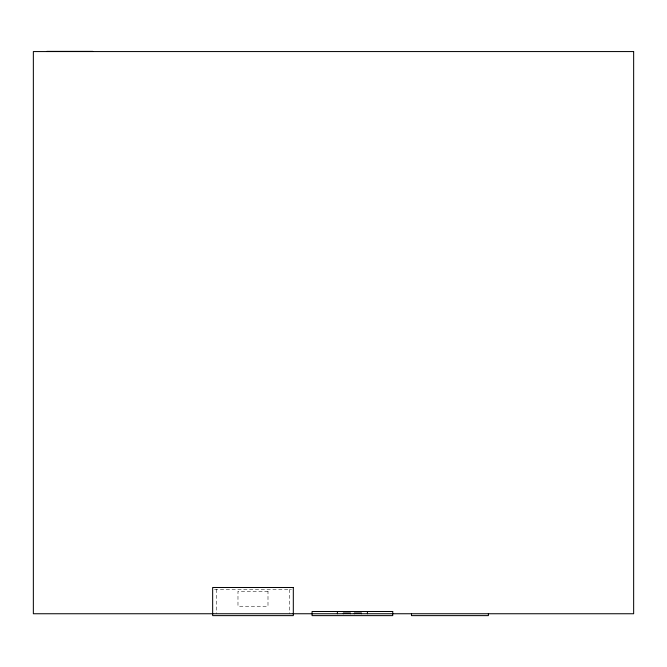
<?xml version="1.0" encoding="UTF-8"?>
<svg xmlns="http://www.w3.org/2000/svg" width="667" height="667" viewBox="0 0 667 667"><rect width="100%" height="100%" fill="white"/><g stroke="black" fill="none" stroke-linecap="round" stroke-linejoin="round"><path stroke-width="0.5" stroke-dasharray="3.33 2.5" d="M214.532 589.37L291.437 589.37M289.561 589.37L289.561 613.748M216.408 589.37L216.408 613.748M267.992 591.245L237.977 591.245L237.977 606.245L267.992 606.245L267.992 591.245"/><path stroke-width="1" d="M46.848 51.376L92.796 51.376M488.386 613.748L488.386 615.624L411.481 615.624L411.481 613.748M367.409 611.497L367.409 613.748M361.456 613.748L361.456 612.998L354.335 612.998L354.335 613.748M350.417 613.748L350.417 612.998L343.338 612.998L343.338 613.748M337.394 611.497L337.394 613.748M633.65 51.567L33.35 51.567L33.35 613.748L633.65 613.748L633.65 51.567M293.313 587.494L212.656 587.494L212.656 615.624L293.313 615.624L293.313 587.494M392.73 611.497L312.073 611.497L312.073 615.624L392.73 615.624L392.73 611.497"/></g></svg>
